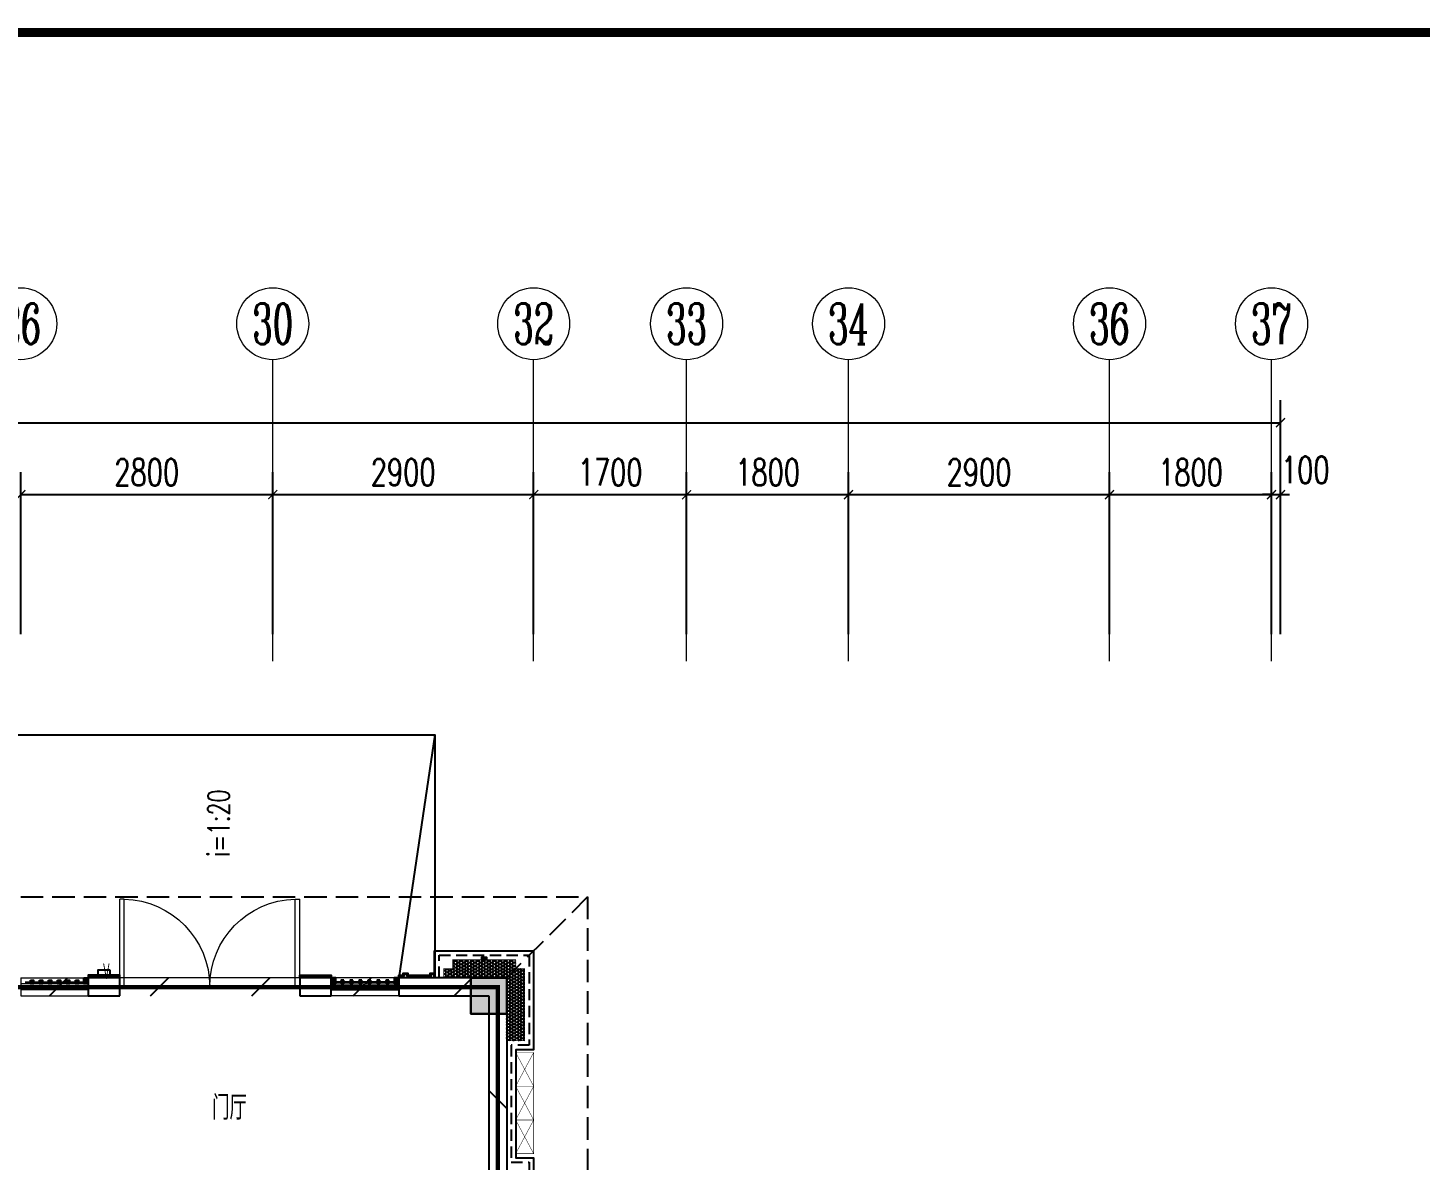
# Model space of a CAD drawing. Extents: x 3753737 to 4713801, y -857380 to 24339.
# Drawn here: x 4589527 to 4605000, y -761912 to -749327 of the extents above; entities that cross this region are included whole.
import ezdxf
from ezdxf.enums import TextEntityAlignment as Align

# ---------------------------------------------------------------- set-up
doc = ezdxf.new("R2010")
doc.units = 0
doc.header["$LTSCALE"] = 1000
doc.header["$MEASUREMENT"] = 0
for name, pattern in [('CENTER2', [1.125, 0.75, -0.125, 0.125, -0.125]), ('DASH', [0.35, 0.25, -0.1]), ('HIDDEN', [0.375, 0.25, -0.125])]:
    doc.linetypes.add(name, pattern=pattern)
doc.layers.get('0').update_dxf_attribs({"linetype": 'CONTINUOUS'})
doc.layers.get('Defpoints').update_dxf_attribs({"linetype": 'CONTINUOUS'})
for name, color, linetype in [('!!电气', 1, 'CONTINUOUS'), ('A-EQPM-MECH', 191, 'CONTINUOUS'), ('SHTLN', 4, 'CONTINUOUS'), ('WALL', 252, 'CONTINUOUS'), ('WIRE-接地', 2, 'CONTINUOUS'), ('修改标示', 212, 'CONTINUOUS'), ('卫生间', 6, 'CONTINUOUS'), ('看线', 185, 'CONTINUOUS'), ('立面', 73, 'CONTINUOUS'), ('立面-看线', 251, 'CONTINUOUS'), ('设备', 253, 'CONTINUOUS'), ('铝合金', 144, 'CONTINUOUS')]:
    doc.layers.add(name, color=color, linetype=linetype)
for name, color, linetype, lineweight in [('AXIS', 114, 'CONTINUOUS', 20), ('AXIS_TEXT', 7, 'CONTINUOUS', 20), ('PUB_HATCH', 8, 'CONTINUOUS', 9), ('PUB_TEXT', 7, 'CONTINUOUS', 20), ('WINDOW', 146, 'CONTINUOUS', 20), ('图框', 147, 'CONTINUOUS', 20)]:
    doc.layers.add(name, color=color, linetype=linetype, lineweight=lineweight)
doc.styles.add('_TCH_AXIS', font='COMPLEX', dxfattribs={"bigfont": 'GBCBIG'})
doc.styles.add('_TCH_DIM', font='SIMPLEX', dxfattribs={"bigfont": 'GBCBIG'})
doc.styles.add('_TCH_DIM_T3', font='SIMPLEX.shx', dxfattribs={"width": 0.705882, "bigfont": 'GBCBIG.shx'})
doc.styles.add('COMPLEX', font='COMPLEX')
doc.styles.get("Standard").update_dxf_attribs({"font": 'gbenor.shx', "bigfont": 'gbcbig.shx'})
doc.dimstyles.new('_TCH_ARCH&&100', dxfattribs={"dimtxt": 297.5, "dimasz": 100, "dimexe": 250, "dimexo": 300, "dimgap": 100, "dimtad": 1, "dimdec": 0, "dimzin": 0, "dimdsep": 46, "dimtxsty": '_TCH_DIM_T3', "dimblk": 'ARCHTICK', "dimcen": 0.09, "dimclrt": 7, "dimazin": 2, "dimtfac": 1, "dimtdec": 0, "dimtix": 1, "dimtmove": 2, "dimatfit": 3, "dimfxl": 1, "dimtolj": 1, "dimtzin": 0, "dimarcsym": 0})
pattern_1 = [(45, (-853350.0334, -780835.0008), (-2.24506403, 2.24506403), [])]
pattern_2 = [(45, (-665092.5196, -939480.5144), (-2.24506403, 2.24506403), [])]
pattern_3 = [(45, (-664992.5196, -939480.5153), (-2.24506403, 2.24506403), [])]
pattern_4 = [(45, (-664892.5196, -939480.5162), (-2.24506403, 2.24506403), [])]
pattern_5 = [(45, (-664792.5196, -939480.517), (-2.24506403, 2.24506403), [])]
pattern_6 = [(45, (-664692.5196, -939480.518), (-2.24506403, 2.24506403), [])]
pattern_7 = [(45, (-664592.5196, -939480.519), (-2.24506403, 2.24506403), [])]
pattern_8 = [(45, (-664502.517, -939480.51), (-2.24506403, 2.24506403), [])]

# ---------------------------------------------------------------- blocks, each defined once
blk = doc.blocks.new('A$C028C60F5')
at = {"color": 252}
blk.add_lwpolyline([(400, 0), (0, 0), (0, -400), (400, -400)], close=True, dxfattribs=at)
at = {"layer": 'PUB_HATCH', "color": 252}
blk.add_solid([(0, -400), (400, -400), (0, 0), (400, 0)], dxfattribs=at)
blk = doc.blocks.new('A$C7D502F78')
at = {"layer": '修改标示', "ltscale": 2}
blk.add_lwpolyline([(-151, 197), (-11, 197), (-11, 142), (-151, 142)], close=True, dxfattribs=at)
at = {"layer": 'PUB_TEXT', "width": 0.6}
blk.add_text('V', height=175, dxfattribs=at).set_placement((-147, 99))
blk = doc.blocks.new('A$C148B7D8E')
at = {"layer": '卫生间', "color": 252, "linetype": 'DASH'}
blk.add_line((7700, 15400), (8600, 14500), dxfattribs=at)
blk.add_lwpolyline([(16100, 14000), (16100, 15400), (7700, 15400), (7700, 10800), (7300, 10800), (7300, 10000), (900, 10000), (900, 9000), (-900, 9000), (-900, -900), (1750, -900), (1750, -2100), (23450, -2100), (23450, -900), (25100, -900)], dxfattribs=at)
blk = doc.blocks.new('A$C3EFA6995')
for p in [(9700, 100), (9700, -2400), (15900, -2400)]:
    blk.add_blockref('A$C028C60F5', p)
at = {"xscale": -1}
blk.add_blockref('A$C028C60F5', (16300, 100), dxfattribs=at)
blk = doc.blocks.new('_ArchTick')
at = {"color": 0, "linetype": 'ByBlock', "const_width": 0.15}
blk.add_lwpolyline([(-0.5, -0.5), (0.5, 0.5)], dxfattribs=at)
blk = doc.blocks.new('*D401')
at = {"layer": 'AXIS', "color": 0, "lineweight": -2, "transparency": 16777216}
for p, q in [((-100, 19418), (-100, 22020)), ((50100, 19418), (50100, 22020)), ((-100, 21770), (50100, 21770))]:
    blk.add_line(p, q, dxfattribs=at)
at = {"layer": 'Defpoints', "color": 0, "transparency": 16777216}
for p in [(50100, 21770), (-100, 19118), (50100, 19118)]:
    blk.add_point(p, dxfattribs=at)
at = {"layer": 'AXIS', "color": 0, "lineweight": -2, "transparency": 16777216, "xscale": 100, "yscale": 100, "zscale": 100, "rotation": 180}
blk.add_blockref('_ArchTick', (-100, 21770), dxfattribs=at)
at = {"layer": 'AXIS', "color": 0, "lineweight": -2, "transparency": 16777216, "xscale": 100, "yscale": 100, "zscale": 100}
blk.add_blockref('_ArchTick', (50100, 21770), dxfattribs=at)
at = {"layer": 'AXIS', "color": 7, "transparency": 16777216, "insert": (25000, 22019), "char_height": 297.5, "attachment_point": 5, "style": '_TCH_DIM_T3'}
blk.add_mtext('\\A1;50200', dxfattribs=at)
blk = doc.blocks.new('*D414')
at = {"layer": 'AXIS', "color": 0, "lineweight": -2, "transparency": 16777216}
for p, q in [((50000, 19418), (50000, 21220)), ((50100, 19418), (50100, 21220)), ((50000, 20970), (49900, 20970)), ((50000, 20970), (50100, 20970)), ((50100, 20970), (50200, 20970))]:
    blk.add_line(p, q, dxfattribs=at)
at = {"layer": 'Defpoints', "color": 0, "transparency": 16777216}
for p in [(50100, 20970), (50000, 19118), (50100, 19118)]:
    blk.add_point(p, dxfattribs=at)
at = {"layer": 'AXIS', "color": 0, "lineweight": -2, "transparency": 16777216, "xscale": 100, "yscale": 100, "zscale": 100}
blk.add_blockref('_ArchTick', (50000, 20970), dxfattribs=at)
at = {"layer": 'AXIS', "color": 0, "lineweight": -2, "transparency": 16777216, "xscale": 100, "yscale": 100, "zscale": 100, "rotation": 180}
blk.add_blockref('_ArchTick', (50100, 20970), dxfattribs=at)
at = {"layer": 'AXIS', "color": 7, "transparency": 16777216, "insert": (50375, 21245), "char_height": 297.5, "attachment_point": 5, "style": '_TCH_DIM_T3'}
blk.add_mtext('\\A1;100', dxfattribs=at)
blk = doc.blocks.new('*D415')
at = {"layer": 'AXIS', "color": 0, "lineweight": -2, "transparency": 16777216}
for p, q in [((48200, 19418), (48200, 21220)), ((50000, 19418), (50000, 21220)), ((48200, 20970), (50000, 20970))]:
    blk.add_line(p, q, dxfattribs=at)
at = {"layer": 'Defpoints', "color": 0, "transparency": 16777216}
for p in [(50000, 20970), (48200, 19118), (50000, 19118)]:
    blk.add_point(p, dxfattribs=at)
at = {"layer": 'AXIS', "color": 0, "lineweight": -2, "transparency": 16777216, "xscale": 100, "yscale": 100, "zscale": 100, "rotation": 180}
blk.add_blockref('_ArchTick', (48200, 20970), dxfattribs=at)
at = {"layer": 'AXIS', "color": 0, "lineweight": -2, "transparency": 16777216, "xscale": 100, "yscale": 100, "zscale": 100}
blk.add_blockref('_ArchTick', (50000, 20970), dxfattribs=at)
at = {"layer": 'AXIS', "color": 7, "transparency": 16777216, "insert": (49100, 21219), "char_height": 297.5, "attachment_point": 5, "style": '_TCH_DIM_T3'}
blk.add_mtext('\\A1;1800', dxfattribs=at)
blk = doc.blocks.new('*D416')
at = {"layer": 'AXIS', "color": 0, "lineweight": -2, "transparency": 16777216}
for p, q in [((45300, 19418), (45300, 21220)), ((48200, 19418), (48200, 21220)), ((45300, 20970), (48200, 20970))]:
    blk.add_line(p, q, dxfattribs=at)
at = {"layer": 'Defpoints', "color": 0, "transparency": 16777216}
for p in [(48200, 20970), (45300, 19118), (48200, 19118)]:
    blk.add_point(p, dxfattribs=at)
at = {"layer": 'AXIS', "color": 0, "lineweight": -2, "transparency": 16777216, "xscale": 100, "yscale": 100, "zscale": 100, "rotation": 180}
blk.add_blockref('_ArchTick', (45300, 20970), dxfattribs=at)
at = {"layer": 'AXIS', "color": 0, "lineweight": -2, "transparency": 16777216, "xscale": 100, "yscale": 100, "zscale": 100}
blk.add_blockref('_ArchTick', (48200, 20970), dxfattribs=at)
at = {"layer": 'AXIS', "color": 7, "transparency": 16777216, "insert": (46750, 21219), "char_height": 297.5, "attachment_point": 5, "style": '_TCH_DIM_T3'}
blk.add_mtext('\\A1;2900', dxfattribs=at)
blk = doc.blocks.new('*D417')
at = {"layer": 'AXIS', "color": 0, "lineweight": -2, "transparency": 16777216}
for p, q in [((43500, 19418), (43500, 21220)), ((45300, 19418), (45300, 21220)), ((43500, 20970), (45300, 20970))]:
    blk.add_line(p, q, dxfattribs=at)
at = {"layer": 'Defpoints', "color": 0, "transparency": 16777216}
for p in [(45300, 20970), (43500, 19118), (45300, 19118)]:
    blk.add_point(p, dxfattribs=at)
at = {"layer": 'AXIS', "color": 0, "lineweight": -2, "transparency": 16777216, "xscale": 100, "yscale": 100, "zscale": 100, "rotation": 180}
blk.add_blockref('_ArchTick', (43500, 20970), dxfattribs=at)
at = {"layer": 'AXIS', "color": 0, "lineweight": -2, "transparency": 16777216, "xscale": 100, "yscale": 100, "zscale": 100}
blk.add_blockref('_ArchTick', (45300, 20970), dxfattribs=at)
at = {"layer": 'AXIS', "color": 7, "transparency": 16777216, "insert": (44400, 21219), "char_height": 297.5, "attachment_point": 5, "style": '_TCH_DIM_T3'}
blk.add_mtext('\\A1;1800', dxfattribs=at)
blk = doc.blocks.new('*D418')
at = {"layer": 'AXIS', "color": 0, "lineweight": -2, "transparency": 16777216}
for p, q in [((41800, 19418), (41800, 21220)), ((43500, 19418), (43500, 21220)), ((41800, 20970), (43500, 20970))]:
    blk.add_line(p, q, dxfattribs=at)
at = {"layer": 'Defpoints', "color": 0, "transparency": 16777216}
for p in [(43500, 20970), (41800, 19118), (43500, 19118)]:
    blk.add_point(p, dxfattribs=at)
at = {"layer": 'AXIS', "color": 0, "lineweight": -2, "transparency": 16777216, "xscale": 100, "yscale": 100, "zscale": 100, "rotation": 180}
blk.add_blockref('_ArchTick', (41800, 20970), dxfattribs=at)
at = {"layer": 'AXIS', "color": 0, "lineweight": -2, "transparency": 16777216, "xscale": 100, "yscale": 100, "zscale": 100}
blk.add_blockref('_ArchTick', (43500, 20970), dxfattribs=at)
at = {"layer": 'AXIS', "color": 7, "transparency": 16777216, "insert": (42650, 21219), "char_height": 297.5, "attachment_point": 5, "style": '_TCH_DIM_T3'}
blk.add_mtext('\\A1;1700', dxfattribs=at)
blk = doc.blocks.new('*D419')
at = {"layer": 'AXIS', "color": 0, "lineweight": -2, "transparency": 16777216}
for p, q in [((38900, 19418), (38900, 21220)), ((41800, 19418), (41800, 21220)), ((38900, 20970), (41800, 20970))]:
    blk.add_line(p, q, dxfattribs=at)
at = {"layer": 'Defpoints', "color": 0, "transparency": 16777216}
for p in [(41800, 20970), (38900, 19118), (41800, 19118)]:
    blk.add_point(p, dxfattribs=at)
at = {"layer": 'AXIS', "color": 0, "lineweight": -2, "transparency": 16777216, "xscale": 100, "yscale": 100, "zscale": 100, "rotation": 180}
blk.add_blockref('_ArchTick', (38900, 20970), dxfattribs=at)
at = {"layer": 'AXIS', "color": 0, "lineweight": -2, "transparency": 16777216, "xscale": 100, "yscale": 100, "zscale": 100}
blk.add_blockref('_ArchTick', (41800, 20970), dxfattribs=at)
at = {"layer": 'AXIS', "color": 7, "transparency": 16777216, "insert": (40350, 21219), "char_height": 297.5, "attachment_point": 5, "style": '_TCH_DIM_T3'}
blk.add_mtext('\\A1;2900', dxfattribs=at)
blk = doc.blocks.new('*D420')
at = {"layer": 'AXIS', "color": 0, "lineweight": -2, "transparency": 16777216}
for p, q in [((36100, 19418), (36100, 21220)), ((38900, 19418), (38900, 21220)), ((36100, 20970), (38900, 20970))]:
    blk.add_line(p, q, dxfattribs=at)
at = {"layer": 'Defpoints', "color": 0, "transparency": 16777216}
for p in [(38900, 20970), (36100, 19118), (38900, 19118)]:
    blk.add_point(p, dxfattribs=at)
at = {"layer": 'AXIS', "color": 0, "lineweight": -2, "transparency": 16777216, "xscale": 100, "yscale": 100, "zscale": 100, "rotation": 180}
blk.add_blockref('_ArchTick', (36100, 20970), dxfattribs=at)
at = {"layer": 'AXIS', "color": 0, "lineweight": -2, "transparency": 16777216, "xscale": 100, "yscale": 100, "zscale": 100}
blk.add_blockref('_ArchTick', (38900, 20970), dxfattribs=at)
at = {"layer": 'AXIS', "color": 7, "transparency": 16777216, "insert": (37500, 21219), "char_height": 297.5, "attachment_point": 5, "style": '_TCH_DIM_T3'}
blk.add_mtext('\\A1;2800', dxfattribs=at)
blk = doc.blocks.new('_AXISO')
blk.add_circle((0, 0), 0.5)
at = {"layer": 'AXIS_TEXT', "style": 'COMPLEX', "width": 1.041667}
blk.add_attdef('A', text='', height=0.56, dxfattribs=at).set_placement((-0.25, -0.28), (0.25, -0.28), align=Align.FIT)
blk = doc.blocks.new('$WINLIB2D$00000001')
at = {"color": 0}
for points in [[(-0.5, 0.5), (-0.5, -0.5)], [(-0.5, 0.5), (0.5, 0.5)], [(0.5, -0.5), (0.5, 0.5)], [(0.5, 0.167), (-0.5, 0.167)], [(0.5, -0.167), (-0.5, -0.167)], [(-0.5, -0.5), (0.5, -0.5)]]:
    blk.add_lwpolyline(points, dxfattribs=at)
blk = doc.blocks.new('$DorLib2D$00000002')
for p, q in [((-0.5, 0), (-0.5, 0.4875)), ((-0.475, 0.4875), (-0.5, 0.4875)), ((-0.475, 0), (-0.475, 0.4875)), ((0.475, 0), (0.475, 0.4875)), ((0.475, 0.4875), (0.5, 0.4875)), ((0.5, 0), (0.5, 0.4875)), ((-0.5, 0), (-0.475, 0)), ((0.5, 0), (0.475, 0))]:
    blk.add_line(p, q)
at = {"lineweight": 13}
for centre, start, end in [((-0.4875, 0), 0, 88.53072), ((0.4875, 0), 91.46928, 180)]:
    blk.add_arc(centre, 0.4875, start, end, dxfattribs=at)
blk = doc.blocks.new('$TelecSys$00000008')
blk.add_line((0.4, 0.4), (-0.4, -0.4))
blk = doc.blocks.new('A$C66B635E3')
at = {"layer": '立面'}
h = blk.add_hatch(dxfattribs=at)
h.set_pattern_fill('ANSI31', color=252, scale=2)
h.set_pattern_definition([(45, (-853150.0334, -779765.5013), (-2.24506403, 2.24506403), [])])
h.paths.add_polyline_path([(41274.7, 15800), (41224.7, 15800), (41224.7, 15830), (41274.7, 15830)])
h = blk.add_hatch(dxfattribs=at)
h.set_pattern_fill('ANSI31', color=252, scale=2)
h.set_pattern_definition(pattern_1)
edge = h.paths.add_edge_path()
edge.add_line((36850, 15600), (36860, 15600))
edge.add_line((36860, 15600), (36860, 15620))
edge.add_line((36860, 15620), (37190, 15620))
edge.add_line((37190, 15620), (37190, 15600.1))
edge.add_line((37190, 15600.1), (37200, 15600))
edge.add_line((37200, 15600), (37200, 15630))
edge.add_line((37200, 15630), (36850, 15630))
edge.add_line((36850, 15630), (36850, 15600))
h = blk.add_hatch(dxfattribs=at)
h.set_pattern_fill('ANSI31', color=252, scale=2)
h.set_pattern_definition(pattern_1)
edge = h.paths.add_edge_path()
edge.add_line((39550, 15600), (39540, 15600))
edge.add_line((39540, 15600), (39540, 15620))
edge.add_line((39540, 15620), (39210, 15620))
edge.add_line((39210, 15620), (39210, 15600.1))
edge.add_line((39210, 15600.1), (39200, 15600))
edge.add_line((39200, 15600), (39200, 15630))
edge.add_line((39200, 15630), (39550, 15630))
edge.add_line((39550, 15630), (39550, 15600))
h = blk.add_hatch(dxfattribs=at)
h.set_pattern_fill('ANSI31', color=252, scale=2)
h.set_pattern_definition([(45, (-665142.2845, -939480.3315), (-2.24506403, 2.24506403), [])])
h.paths.add_polyline_path([(40699.8, 15600.1), (40300, 15600.1), (40300, 15630.1), (40350, 15630.1), (40350, 15650.2), (40400, 15650.2), (40400, 15630.2), (40649.9, 15630), (40650, 15650.2), (40699.8, 15650.2)])
h.paths.add_polyline_path([(40689.8, 15600.1), (40310, 15600.1), (40310, 15620.1), (40360, 15620.1), (40360, 15640.2), (40390, 15640.2), (40390, 15620.2), (40659.8, 15620), (40660, 15640.2), (40689.8, 15640.2)])
h = blk.add_hatch(dxfattribs=at)
h.set_pattern_fill('ANSI31', color=252, scale=2)
h.set_pattern_definition(pattern_2)
h.paths.add_polyline_path([(36210, 15573), (36240, 15573), (36240, 15533.3), (36210, 15533.3)])
h = blk.add_hatch(dxfattribs=at)
h.set_pattern_fill('ANSI31', color=252, scale=2)
h.set_pattern_definition(pattern_3)
h.paths.add_polyline_path([(36310, 15573), (36340, 15573), (36340, 15533.3), (36310, 15533.3)])
h = blk.add_hatch(dxfattribs=at)
h.set_pattern_fill('ANSI31', color=252, scale=2)
h.set_pattern_definition(pattern_4)
h.paths.add_polyline_path([(36410, 15573), (36440, 15573), (36440, 15533.3), (36410, 15533.3)])
h = blk.add_hatch(dxfattribs=at)
h.set_pattern_fill('ANSI31', color=252, scale=2)
h.set_pattern_definition(pattern_5)
h.paths.add_polyline_path([(36510, 15573), (36540, 15573), (36540, 15533.3), (36510, 15533.3)])
h = blk.add_hatch(dxfattribs=at)
h.set_pattern_fill('ANSI31', color=252, scale=2)
h.set_pattern_definition(pattern_6)
h.paths.add_polyline_path([(36610, 15573), (36640, 15573), (36640, 15533.3), (36610, 15533.3)])
h = blk.add_hatch(dxfattribs=at)
h.set_pattern_fill('ANSI31', color=252, scale=2)
h.set_pattern_definition(pattern_7)
h.paths.add_polyline_path([(36710, 15573), (36740, 15573), (36740, 15533.3), (36710, 15533.3)])
h = blk.add_hatch(dxfattribs=at)
h.set_pattern_fill('ANSI31', color=252, scale=2)
h.set_pattern_definition(pattern_8)
h.paths.add_polyline_path([(36800, 15600), (36850, 15600), (36850, 15533.3), (36800, 15533.3)])
h = blk.add_hatch(dxfattribs=at)
h.set_pattern_fill('ANSI31', color=252, scale=2)
h.set_pattern_definition(pattern_8)
h.paths.add_polyline_path([(39600, 15600), (39550, 15600), (39550, 15533.3), (39600, 15533.3)])
h = blk.add_hatch(dxfattribs=at)
h.set_pattern_fill('ANSI31', color=252, scale=2)
h.set_pattern_definition(pattern_7)
h.paths.add_polyline_path([(39690, 15573), (39660, 15573), (39660, 15533.3), (39690, 15533.3)])
h = blk.add_hatch(dxfattribs=at)
h.set_pattern_fill('ANSI31', color=252, scale=2)
h.set_pattern_definition(pattern_6)
h.paths.add_polyline_path([(39790, 15573), (39760, 15573), (39760, 15533.3), (39790, 15533.3)])
h = blk.add_hatch(dxfattribs=at)
h.set_pattern_fill('ANSI31', color=252, scale=2)
h.set_pattern_definition(pattern_5)
h.paths.add_polyline_path([(39890, 15573), (39860, 15573), (39860, 15533.3), (39890, 15533.3)])
h = blk.add_hatch(dxfattribs=at)
h.set_pattern_fill('ANSI31', color=252, scale=2)
h.set_pattern_definition(pattern_4)
h.paths.add_polyline_path([(39990, 15573), (39960, 15573), (39960, 15533.3), (39990, 15533.3)])
h = blk.add_hatch(dxfattribs=at)
h.set_pattern_fill('ANSI31', color=252, scale=2)
h.set_pattern_definition(pattern_3)
h.paths.add_polyline_path([(40090, 15573), (40060, 15573), (40060, 15533.3), (40090, 15533.3)])
h = blk.add_hatch(dxfattribs=at)
h.set_pattern_fill('ANSI31', color=252, scale=2)
h.set_pattern_definition(pattern_2)
h.paths.add_polyline_path([(40190, 15573), (40160, 15573), (40160, 15533.3), (40190, 15533.3)])
h = blk.add_hatch(dxfattribs=at)
h.set_pattern_fill('ANSI31', color=252, scale=2)
h.set_pattern_definition([(45, (-665202.5203, -939480.5138), (-2.24506403, 2.24506403), [])])
h.paths.add_polyline_path([(40300, 15600), (40250, 15600), (40250, 15533.3), (40300, 15533.3)])
at = {"layer": '立面-看线'}
h = blk.add_hatch(dxfattribs=at)
h.set_pattern_fill('HONEY', color=252, scale=13)
h.set_pattern_definition([(0, (-420517.216, -516416.725), (30.95625, 17.872595), [20.6375, -41.275]), (120, (-420517.216, -516416.725), (-30.9562463, 17.8726014), [20.6375, -41.275]), (60, (-420517.216, -516416.725), (3.7e-06, 35.7451964), [-41.275, 20.6375])])
h.paths.add_polyline_path([(40899.7, 15700), (40899.7, 15800), (41599.7, 15800), (41599.7, 15700), (41699.7, 15700), (41699.7, 14900), (41500, 14900), (41500, 15600), (40800.6, 15600), (40800.6, 15700)])
at = {"color": 252, "const_width": 8}
blk.add_lwpolyline([(41500, 14900), (41699.7, 14900), (41699.7, 15700), (41599.7, 15700), (41599.7, 15800), (41309.7, 15800), (41309.7, 15800), (41189.7, 15800), (41189.7, 15800), (40899.7, 15800), (40899.7, 15700), (40799.7, 15700), (40799.7, 15600)], dxfattribs=at)
at = {"layer": 'A-EQPM-MECH', "color": 252}
for points in [[(35700.3, 15600), (35700.3, 18300), (40700.2, 18300), (40700.2, 15600)], [(40700, 18300), (40300, 15600)]]:
    blk.add_lwpolyline(points, dxfattribs=at)
at = {"layer": 'AXIS'}
for p, q in [((38900, 19118.1), (38900, 22469.9)), ((41800, 19118.1), (41800, 22469.9)), ((43500, 19118.1), (43500, 22469.9)), ((45300, 19118.1), (45300, 22469.9)), ((48200, 19118.1), (48200, 22469.9)), ((50000, 19118.1), (50000, 22469.9))]:
    blk.add_line(p, q, dxfattribs=at)
at = {"layer": 'WALL', "color": 252}
for p, q in [((37200, 15600), (36850, 15600)), ((36850, 15600), (36850, 15400)), ((37200, 15400), (37200, 15600)), ((39550, 15600), (39200, 15600)), ((39200, 15600), (39200, 15400)), ((39550, 15400), (39550, 15600)), ((41500, 15600), (40300, 15600)), ((40300, 15600), (40300, 15400)), ((41500, 15600), (41500, 12900)), ((36850, 15400), (37200, 15400)), ((39200, 15400), (39550, 15400)), ((40300, 15400), (41300, 15400)), ((41300, 15400), (41300, 13100))]:
    blk.add_line(p, q, dxfattribs=at)
at = {"layer": 'WINDOW', "color": 252}
blk.add_line((39200, 15600), (37200, 15600), dxfattribs=at)
at = {"layer": '看线', "color": 252}
blk.add_lwpolyline([(40699.7, 15600), (40699.7, 15900), (41799.7, 15900), (41799.7, 14800), (41600, 14800), (41600, 13600), (41800, 13600), (41800, 12600), (41000, 12600), (41000, 12900)], dxfattribs=at)
at = {"layer": '看线', "color": 252, "linetype": 'HIDDEN', "ltscale": 0.5}
blk.add_lwpolyline([(40749.7, 15600), (40749.7, 15850), (41749.7, 15850), (41749.7, 14850), (41550, 14850), (41550, 13550), (41750, 13550), (41750, 12650), (41050, 12650), (41050, 12900)], dxfattribs=at)
at = {"layer": '立面', "color": 252}
for p, q in [((36310, 15573), (36340, 15573)), ((36310, 15533.3), (36310, 15573)), ((36340, 15533.3), (36310, 15533.3)), ((36340, 15573), (36340, 15533.3)), ((40090, 15573), (40060, 15573)), ((40060, 15573), (40060, 15533.3)), ((40060, 15533.3), (40090, 15533.3)), ((40090, 15533.3), (40090, 15573))]:
    blk.add_line(p, q, dxfattribs=at)
for points in [[(41274.7, 15800), (41224.7, 15800), (41224.7, 15830), (41274.7, 15830)], [(36410, 15573), (36440, 15573), (36440, 15533.3), (36410, 15533.3)], [(36510, 15573), (36540, 15573), (36540, 15533.3), (36510, 15533.3)], [(36610, 15573), (36640, 15573), (36640, 15533.3), (36610, 15533.3)], [(36710, 15573), (36740, 15573), (36740, 15533.3), (36710, 15533.3)], [(36800, 15600), (36850, 15600), (36850, 15533.3), (36800, 15533.3)], [(39600, 15600), (39550, 15600), (39550, 15533.3), (39600, 15533.3)], [(39690, 15573), (39660, 15573), (39660, 15533.3), (39690, 15533.3)], [(39790, 15573), (39760, 15573), (39760, 15533.3), (39790, 15533.3)], [(39890, 15573), (39860, 15573), (39860, 15533.3), (39890, 15533.3)], [(39990, 15573), (39960, 15573), (39960, 15533.3), (39990, 15533.3)], [(40300, 15600), (40250, 15600), (40250, 15533.3), (40300, 15533.3)]]:
    blk.add_lwpolyline(points, close=True, dxfattribs=at)
for points in [[(36850, 15600), (36860, 15600), (36860, 15620), (37190, 15620), (37190, 15600.1), (37200, 15600), (37200, 15630), (36850, 15630), (36850, 15600)], [(39550, 15600), (39540, 15600), (39540, 15620), (39210, 15620), (39210, 15600.1), (39200, 15600), (39200, 15630), (39550, 15630), (39550, 15600)]]:
    blk.add_lwpolyline(points, dxfattribs=at)
at = {"layer": '设备', "color": 252, "const_width": 5}
for points in [[(41600, 14395), (41600, 14770), (41800, 14770), (41800, 14395)], [(41600, 14020), (41600, 14395), (41800, 14395), (41800, 14020)], [(41600, 13645), (41600, 14020), (41800, 14020), (41800, 13645)]]:
    blk.add_lwpolyline(points, close=True, dxfattribs=at)
for points in [[(41600, 14770), (41800, 14395)], [(41800, 14770), (41600, 14395)], [(41600, 14395), (41800, 14020)], [(41800, 14395), (41600, 14020)], [(41600, 14020), (41800, 13645)], [(41800, 14020), (41600, 13645)]]:
    blk.add_lwpolyline(points, dxfattribs=at)
at = {"layer": '铝合金', "color": 252}
for p, q in [((36150, 15553.2), (36210, 15553.2)), ((36240, 15553.2), (36310, 15553.2)), ((36340, 15553.2), (36410, 15553.2)), ((36440, 15553.2), (36510, 15553.2)), ((36540, 15553.2), (36610, 15553.2)), ((36640, 15553.2), (36710, 15553.2)), ((36740, 15553.2), (36800, 15553.2)), ((39660, 15553.2), (39600, 15553.2)), ((39760, 15553.2), (39690, 15553.2)), ((39860, 15553.2), (39790, 15553.2)), ((39960, 15553.2), (39890, 15553.2)), ((40060, 15553.2), (39990, 15553.2)), ((40160, 15553.2), (40090, 15553.2)), ((40250, 15553.2), (40190, 15553.2))]:
    blk.add_line(p, q, dxfattribs=at)
for points in [[(41274.7, 15800), (41224.7, 15800), (41224.7, 15830), (41274.7, 15830)], [(36210, 15573), (36240, 15573), (36240, 15533.3), (36210, 15533.3)], [(36310, 15573), (36340, 15573), (36340, 15533.3), (36310, 15533.3)], [(36410, 15573), (36440, 15573), (36440, 15533.3), (36410, 15533.3)], [(36510, 15573), (36540, 15573), (36540, 15533.3), (36510, 15533.3)], [(36610, 15573), (36640, 15573), (36640, 15533.3), (36610, 15533.3)], [(36710, 15573), (36740, 15573), (36740, 15533.3), (36710, 15533.3)], [(36800, 15600), (36850, 15600), (36850, 15533.3), (36800, 15533.3)], [(39600, 15600), (39550, 15600), (39550, 15533.3), (39600, 15533.3)], [(39690, 15573), (39660, 15573), (39660, 15533.3), (39690, 15533.3)], [(39790, 15573), (39760, 15573), (39760, 15533.3), (39790, 15533.3)], [(39890, 15573), (39860, 15573), (39860, 15533.3), (39890, 15533.3)], [(39990, 15573), (39960, 15573), (39960, 15533.3), (39990, 15533.3)], [(40090, 15573), (40060, 15573), (40060, 15533.3), (40090, 15533.3)], [(40190, 15573), (40160, 15573), (40160, 15533.3), (40190, 15533.3)], [(40300, 15600), (40250, 15600), (40250, 15533.3), (40300, 15533.3)]]:
    blk.add_lwpolyline(points, close=True, dxfattribs=at)
for points in [[(36850, 15600), (36860, 15600), (36860, 15620), (37190, 15620), (37190, 15600.1), (37200, 15600), (37200, 15630), (36850, 15630), (36850, 15600)], [(39550, 15600), (39540, 15600), (39540, 15620), (39210, 15620), (39210, 15600.1), (39200, 15600), (39200, 15630), (39550, 15630), (39550, 15600)], [(40300, 15600.1), (40300, 15630.1), (40350, 15630.1), (40350, 15650.2), (40400, 15650.2), (40400, 15630.2), (40649.9, 15630), (40650, 15650.2), (40699.8, 15650.2), (40699.8, 15600.1)], [(40310, 15600.1), (40310, 15620.1), (40360, 15620.1), (40360, 15640.2), (40390, 15640.2), (40390, 15620.2), (40659.8, 15620), (40660, 15640.2), (40689.8, 15640.2), (40689.8, 15600.1)]]:
    blk.add_lwpolyline(points, dxfattribs=at)
at = {"color": 252, "xscale": -1}
for name, p in [('A$C148B7D8E', (50100, 1100)), ('A$C3EFA6995', (51200, 15500))]:
    blk.add_blockref(name, p, dxfattribs=at)
at = {"color": 252}
blk.add_blockref('A$C028C60F5', (41100, 15600), dxfattribs=at)
at = {"layer": 'AXIS'}
ref = blk.add_blockref('_AXISO', (36100, 22869.9), dxfattribs=dict(at, xscale=800, yscale=800, zscale=800))
ref.add_attrib('A', '26', dxfattribs={"layer": 'AXIS_TEXT', "height": 452.55, "style": '_TCH_AXIS', "width": 0.617647}).set_placement((35873.7, 22643.6), (36326.3, 22643.6), align=Align.FIT)
ref = blk.add_blockref('_AXISO', (38900, 22869.9), dxfattribs=dict(at, xscale=800, yscale=800, zscale=800))
ref.add_attrib('A', '30', dxfattribs={"layer": 'AXIS_TEXT', "height": 452.55, "style": '_TCH_AXIS', "width": 0.636364}).set_placement((38673.7, 22643.6), (39126.3, 22643.6), align=Align.FIT)
ref = blk.add_blockref('_AXISO', (41800, 22869.9), dxfattribs=dict(at, xscale=800, yscale=800, zscale=800))
ref.add_attrib('A', '32', dxfattribs={"layer": 'AXIS_TEXT', "height": 452.55, "style": '_TCH_AXIS', "width": 0.636364}).set_placement((41573.7, 22643.6), (42026.3, 22643.6), align=Align.FIT)
ref = blk.add_blockref('_AXISO', (43500, 22869.9), dxfattribs=dict(at, xscale=800, yscale=800, zscale=800))
ref.add_attrib('A', '33', dxfattribs={"layer": 'AXIS_TEXT', "height": 452.55, "style": '_TCH_AXIS', "width": 0.636364}).set_placement((43273.7, 22643.6), (43726.3, 22643.6), align=Align.FIT)
ref = blk.add_blockref('_AXISO', (45300, 22869.9), dxfattribs=dict(at, xscale=800, yscale=800, zscale=800))
ref.add_attrib('A', '34', dxfattribs={"layer": 'AXIS_TEXT', "height": 452.55, "style": '_TCH_AXIS', "width": 0.6}).set_placement((45073.7, 22643.6), (45526.3, 22643.6), align=Align.FIT)
ref = blk.add_blockref('_AXISO', (48200, 22869.9), dxfattribs=dict(at, xscale=800, yscale=800, zscale=800))
ref.add_attrib('A', '36', dxfattribs={"layer": 'AXIS_TEXT', "height": 452.55, "style": '_TCH_AXIS', "width": 0.636364}).set_placement((47973.7, 22643.6), (48426.3, 22643.6), align=Align.FIT)
ref = blk.add_blockref('_AXISO', (50000, 22869.9), dxfattribs=dict(at, xscale=800, yscale=800, zscale=800))
ref.add_attrib('A', '37', dxfattribs={"layer": 'AXIS_TEXT', "height": 452.55, "style": '_TCH_AXIS', "width": 0.636364}).set_placement((49773.7, 22643.6), (50226.3, 22643.6), align=Align.FIT)
at = {"layer": 'WINDOW', "color": 252, "rotation": 180}
for name, p, xscale, yscale, zscale in [('$DorLib2D$00000002', (38200, 15500), 2000, -2000, 2000), ('$WINLIB2D$00000001', (36475, 15500), -750.0034281517146, -200, -750.0034281517146), ('$WINLIB2D$00000001', (39925, 15500), 750.0034281517146, -200, 750.0034281517146)]:
    blk.add_blockref(name, p, dxfattribs=dict(at, xscale=xscale, yscale=yscale, zscale=zscale))
at = {"layer": '修改标示', "color": 252, "ltscale": 2, "xscale": -1}
blk.add_blockref('A$C7D502F78', (36944.4, 15487.7), dxfattribs=at)
at = {"layer": 'PUB_TEXT', "color": 252, "style": '_TCH_DIM', "width": 0.705882}
blk.add_text('i=1:20', height=238, rotation=90, dxfattribs=at).set_placement((38418.1, 16943.7))
at = {"layer": 'PUB_TEXT', "color": 252}
blk.add_text('门厅', height=270.07, dxfattribs=at).set_placement((38225.1, 14022.8))
at = {"layer": 'AXIS'}
for p1, p2, distance, text, picture, middle in [((-100, 19118.1), (50100, 19118.1), 2651.8, '50200', '*D401', (25000, 22018.6)), ((36100, 19118.1), (38900, 19118.1), 1851.8, '2800', '*D420', (37500, 21218.6)), ((38900, 19118.1), (41800, 19118.1), 1851.8, '2900', '*D419', (40350, 21218.6)), ((41800, 19118.1), (43500, 19118.1), 1851.8, '1700', '*D418', (42650, 21218.6)), ((43500, 19118.1), (45300, 19118.1), 1851.8, '1800', '*D417', (44400, 21218.6)), ((45300, 19118.1), (48200, 19118.1), 1851.8, '2900', '*D416', (46750, 21218.6)), ((48200, 19118.1), (50000, 19118.1), 1851.8, '1800', '*D415', (49100, 21218.6))]:
    dim = blk.add_aligned_dim(p1=p1, p2=p2, distance=distance, text=text, dimstyle='_TCH_ARCH&&100', dxfattribs=at)
    dim.commit()
    dim.dimension.update_dxf_attribs({"geometry": picture, "text_midpoint": middle})
dim = blk.add_linear_dim(base=(50100, 20969.9), p1=(50000, 19118.1), p2=(50100, 19118.1), angle=360, text='100', dimstyle='_TCH_ARCH&&100', dxfattribs=at)
dim.commit()
dim.dimension.update_dxf_attribs({"geometry": '*D414', "text_midpoint": (50375, 21244.9), "dimtype": 129})

msp = doc.modelspace()

# ---------------------------------------------------------------- linework, layer by layer
at = {"layer": 'WIRE-接地', "color": 2, "linetype": 'CENTER2', "const_width": 50}
msp.add_lwpolyline([(4588350.3, -759990.3), (4594751.1, -759990.3), (4594751.1, -762488.1), (4593050.6, -762488.1), (4593050.6, -764584.6), (4595156.4, -764584.6)], dxfattribs=at)
at = {"layer": '图框', "const_width": 100}
msp.add_lwpolyline([(4622146.2, -806777.2), (4622146.2, -749377.2), (4541546.2, -749377.2), (4541546.2, -806777.2)], close=True, dxfattribs=at)

# ---------------------------------------------------------------- block references
at = {"layer": '!!电气'}
msp.add_blockref('A$C66B635E3', (4553348.6, -775485.7), dxfattribs=at)
at = {"layer": 'SHTLN', "color": 2, "xscale": 250, "yscale": 250, "zscale": 250}
for p in [(4589863.2, -759990.3), (4590988.2, -759990.3), (4592113.2, -759990.3), (4593238.2, -759990.3), (4594363.2, -759990.3)]:
    msp.add_blockref('$TelecSys$00000008', p, dxfattribs=at)
at = {"layer": 'SHTLN', "color": 2, "xscale": 250, "yscale": 250, "zscale": 250, "rotation": 270}
msp.add_blockref('$TelecSys$00000008', (4594751.1, -761239.2), dxfattribs=at)

doc.saveas('drawing.dxf')
